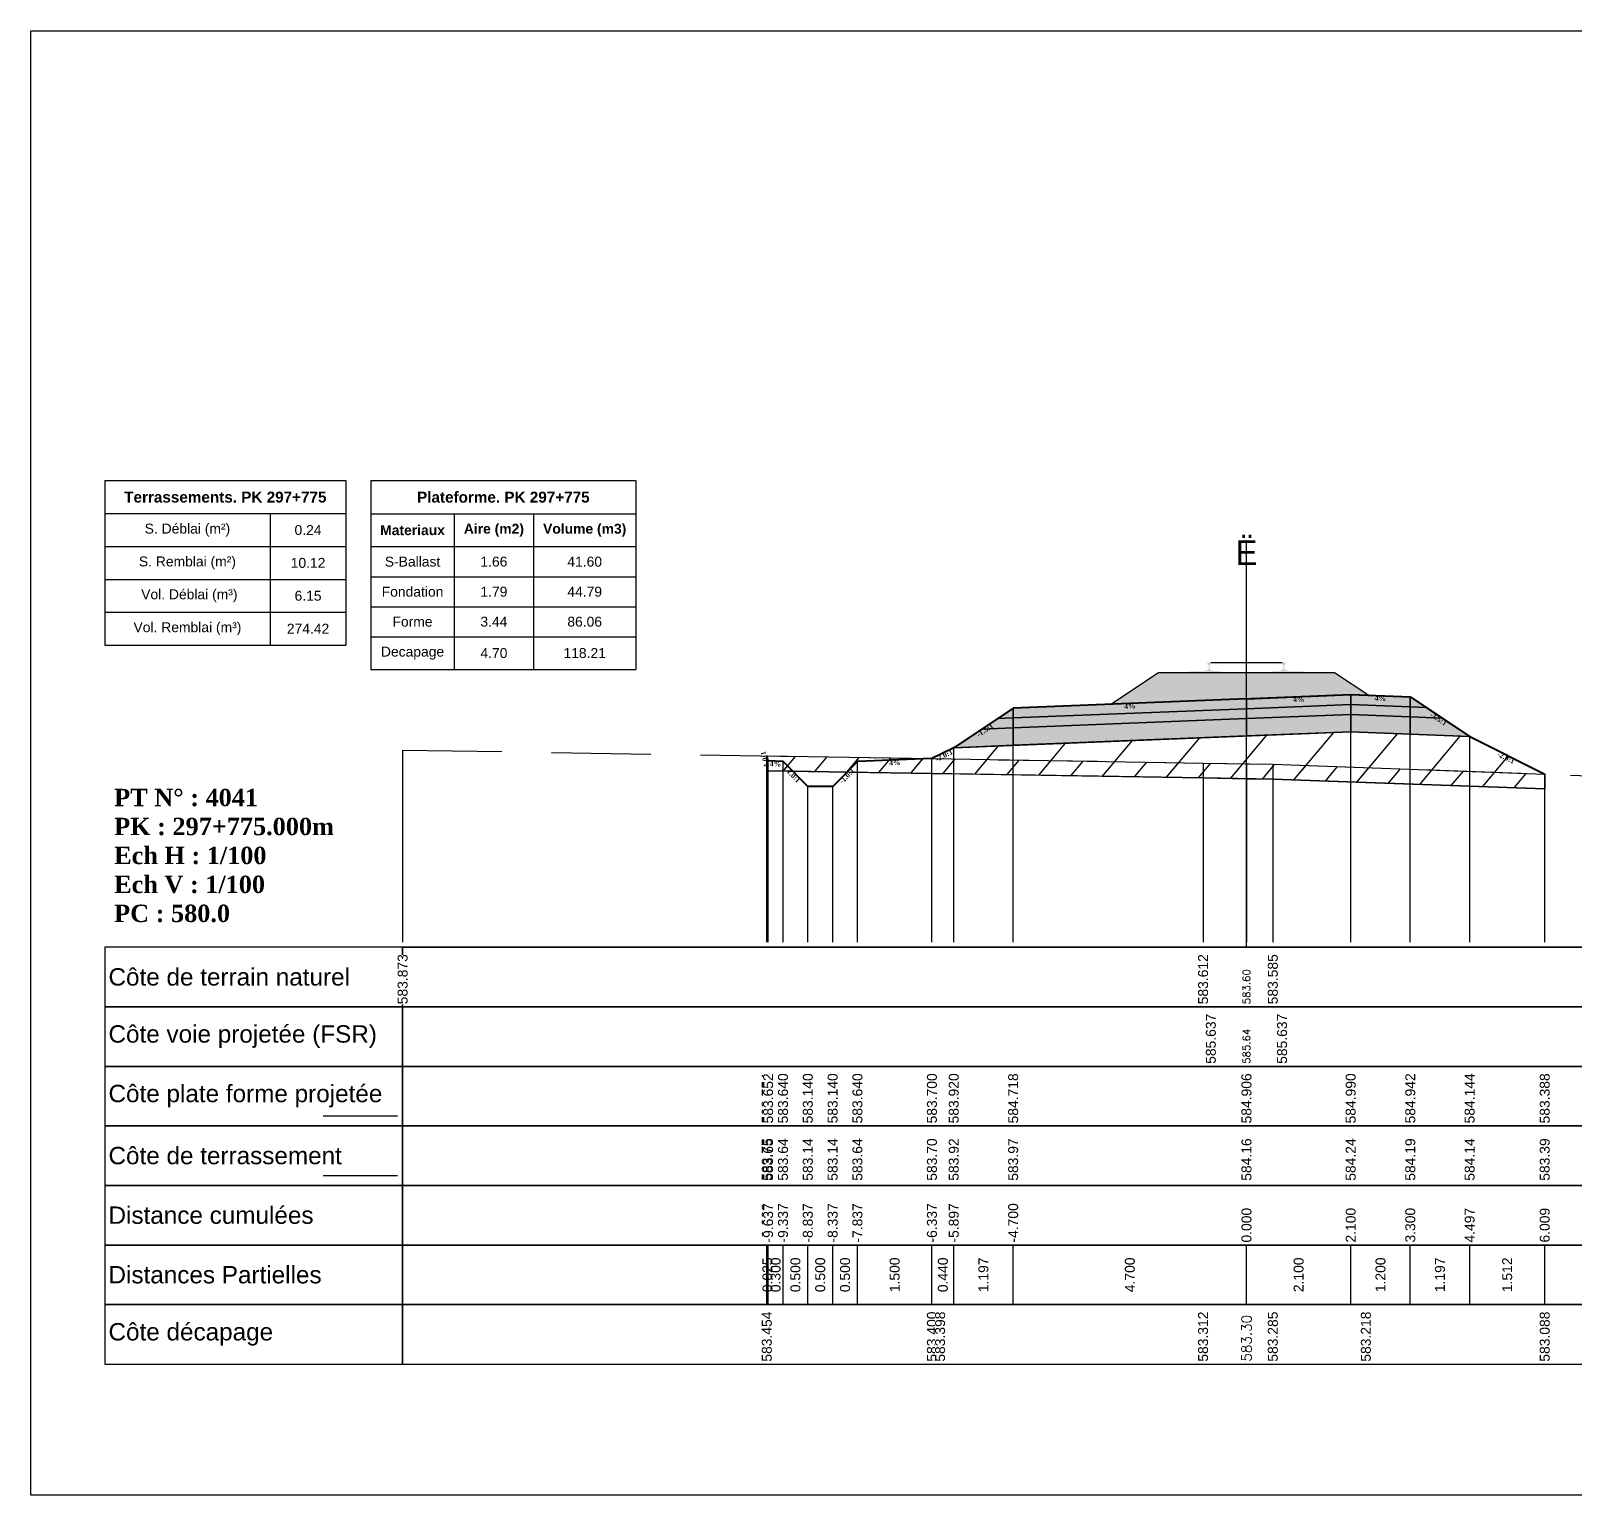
# Model space of a CAD drawing. Header units: millimetres. Extents: x 2762 to 3076, y 916 to 3305.
# Drawn here: x 3026.54 to 3057.63, y 3275.65 to 3305.15 of the extents above; entities that cross this region are included whole.
import ezdxf

# ---------------------------------------------------------------- set-up
doc = ezdxf.new("R2010")
doc.units = ezdxf.units.MM
doc.header["$LTSCALE"] = 2
doc.linetypes.add('CACHE', pattern=[9.525, 6.35, -3.175])
doc.linetypes.add('DASHED', pattern=[0.75, 0.5, -0.25])
for name, color, linetype in [('C-ANNO-TABL', 1, 'Continuous'), ('C-ANNO-TABL-TEXT', 150, 'Continuous'), ('C-ANNO-TABL-TITL', 150, 'Continuous'), ('C-ANNO-TABL-TTBL', 5, 'Continuous'), ('C-ROAD-CORR', 5, 'Continuous'), ('C-ROAD-SCTN', 7, 'Continuous')]:
    doc.layers.add(name, color=color, linetype=linetype)
doc.styles.add('ARIAL', font='arial.ttf')
doc.styles.add('C3D_Etiquette', font='romans.shx')
doc.styles.add('C3D_Profil_Travers', font='romans.shx')
doc.styles.get("Standard").update_dxf_attribs({"font": 'arial.ttf'})

msp = doc.modelspace()

# ---------------------------------------------------------------- hatches: boundary and pattern name
at = {"linetype": 'Continuous', "lineweight": -3}
h = msp.add_hatch(dxfattribs=at)
h.set_pattern_fill('GRAVEL', color=252, scale=0.009, style=0)
h.set_pattern_definition([(228.0128, (3048.461781, 3291.809336), (-1.8288, -2.0574), [0.030755, -3.0447435]), (184.96974, (3048.441207, 3291.786476), (2.743199999, 0.228600013), [0.0527764, -5.2248644]), (132.51045, (3048.388629, 3291.781904), (2.286, -2.5146), [0.0372133, -3.684125]), (267.2737, (3048.299475, 3291.724754), (0.2286, 4.572), [0.0480604, -4.7579794]), (292.83365, (3048.297189, 3291.676748), (-1.143, 2.7432), [0.047127, -4.6655827]), (357.2737, (3048.315477, 3291.633314), (-4.572, 0.2286), [0.0480604, -4.7579794]), (37.69424, (3048.363483, 3291.631028), (-2.9718, -2.286), [0.0635574, -6.2921804]), (72.25533, (3048.413775, 3291.66989), (1.6002, 5.0292), [0.0600048, -5.940473]), (121.42957, (3048.432063, 3291.72704), (-1.8288, 2.9718), [0.048223, -4.774099]), (175.23636, (3048.406917, 3291.768188), (2.5146, -0.2286), [0.055054, -2.697654]), (222.39744, (3048.352053, 3291.77276), (-2.7432, -2.5146), [0.071197, -7.0485095]), (138.81407, (3048.52579, 3291.722468), (-1.6002, 1.3716), [0.0243004, -2.405751]), (171.46923, (3048.507501, 3291.73847), (2.9718, -0.4572), [0.0462314, -4.5769175]), (225, (3048.46178, 3291.74533), (-3e-17, -0.2286), [0.032329, -0.29096]), (203.1986, (3048.44578, 3291.77276), (1.143, 0.4572), [0.01741, -1.723556]), (291.8014, (3048.429777, 3291.765902), (-0.2286, 0.6858), [0.024621, -1.206428]), (30.9638, (3048.43892, 3291.743042), (0.6858, 0.4572), [0.039989, -1.292967]), (161.565, (3048.47321, 3291.763616), (0.4572, -0.2286), [0.028916, -0.693981]), (16.38954, (3048.297189, 3291.765902), (2.286, 0.6858), [0.040508, -4.0102944]), (70.34618, (3048.336051, 3291.777332), (-0.9144, -2.5146), [0.033984, -3.3643994]), (293.1986, (3048.47321, 3291.809336), (-0.4572, 1.143), [0.034819, -1.7061465]), (343.61046, (3048.486927, 3291.777332), (-2.286, 0.6858), [0.040508, -4.0102944]), (339.44395, (3048.29719, 3291.62417), (-1.143, 0.4572), [0.039063, -1.914096]), (294.77514, (3048.333765, 3291.610454), (-1.143, 2.5146), [0.0327305, -3.2403234]), (66.8014, (3048.475497, 3291.580736), (0.4572, 1.143), [0.034819, -1.7061465]), (17.35402, (3048.489213, 3291.61274), (-2.9718, -0.9144), [0.0383204, -3.793714]), (69.44395, (3048.363483, 3291.580736), (-0.4572, -1.143), [0.0195316, -1.933628]), (101.3099, (3048.46178, 3291.580736), (-0.2286, 0.9144), [0.011656, -1.1539795]), (165.9638, (3048.459495, 3291.592166), (0.6858, -0.2286), [0.047127, -0.895415]), (186.009, (3048.413775, 3291.603596), (2.286, 0.2286), [0.043674, -4.323723]), (303.69, (3048.43892, 3291.72247), (-0.2286, 0.4572), [0.032969, -0.79126]), (353.15723, (3048.457209, 3291.695036), (3.8862, -0.4572), [0.05756, -5.698441]), (60.9454, (3048.51436, 3291.688178), (-0.9144, -1.6002), [0.023536, -2.330045]), (90, (3048.5258, 3291.70875), (-0.2286, 0.2286), [0.013716, -0.214884]), (120.25644, (3048.409203, 3291.610454), (0.9144, -1.6002), [0.031758, -3.1440547]), (48.0128, (3048.393201, 3291.637886), (1.8288, 2.0574), [0.06151, -3.0139886]), (0, (3048.43435, 3291.6836), (0.2286, 0.2286), [0.059436, -0.169164]), (325.30485, (3048.493785, 3291.683606), (2.286, -1.6002), [0.036145, -3.5783385]), (254.0546, (3048.523503, 3291.663032), (-0.2286, -0.9144), [0.033285, -1.6309485]), (207.64598, (3048.514359, 3291.631028), (-4.3434, -2.286), [0.054193, -5.365122]), (175.42608, (3048.466353, 3291.605882), (-2.9718, 0.2286), [0.0573327, -5.675926])])
h.paths.add_polyline_path([(3048.297, 3291.581), (3049.255, 3292.219), (3052.805, 3292.219), (3053.494, 3291.759), (3053.13, 3291.774)])
msp.add_hatch(color=254, dxfattribs=at).paths.add_polyline_path([(3049.812, 3292.038), (3049.812, 3292.223), (3049.927, 3292.244), (3050.275, 3292.244), (3050.275, 3292.249), (3050.201, 3292.249), (3050.201, 3292.259), (3050.202, 3292.26), (3050.204, 3292.261), (3050.205, 3292.261), (3050.225, 3292.263), (3050.228, 3292.263), (3050.231, 3292.264), (3050.259, 3292.275), (3050.262, 3292.276), (3050.263, 3292.277), (3050.264, 3292.279), (3050.265, 3292.283), (3050.266, 3292.29), (3050.267, 3292.299), (3050.268, 3292.309), (3050.268, 3292.333), (3050.267, 3292.349), (3050.267, 3292.355), (3050.266, 3292.362), (3050.265, 3292.366), (3050.265, 3292.368), (3050.264, 3292.371), (3050.263, 3292.373), (3050.262, 3292.374), (3050.261, 3292.376), (3050.26, 3292.376), (3050.244, 3292.382), (3050.242, 3292.384), (3050.241, 3292.385), (3050.24, 3292.386), (3050.24, 3292.389), (3050.24, 3292.407), (3050.241, 3292.411), (3050.242, 3292.413), (3050.244, 3292.416), (3050.246, 3292.417), (3050.249, 3292.419), (3050.25, 3292.419), (3050.254, 3292.42), (3050.258, 3292.42), (3050.261, 3292.421), (3050.265, 3292.421), (3050.27, 3292.421), (3050.273, 3292.421), (3050.276, 3292.421), (3050.28, 3292.421), (3050.283, 3292.421), (3050.287, 3292.421), (3050.292, 3292.421), (3050.295, 3292.42), (3050.299, 3292.42), (3050.303, 3292.419), (3050.304, 3292.419), (3050.306, 3292.417), (3050.309, 3292.416), (3050.311, 3292.413), (3050.312, 3292.411), (3050.312, 3292.407), (3050.312, 3292.389), (3050.312, 3292.386), (3050.312, 3292.385), (3050.311, 3292.384), (3050.309, 3292.382), (3050.293, 3292.376), (3050.292, 3292.376), (3050.29, 3292.374), (3050.289, 3292.373), (3050.289, 3292.371), (3050.288, 3292.368), (3050.287, 3292.366), (3050.287, 3292.362), (3050.286, 3292.355), (3050.285, 3292.349), (3050.285, 3292.333), (3050.285, 3292.309), (3050.286, 3292.299), (3050.287, 3292.29), (3050.288, 3292.283), (3050.289, 3292.279), (3050.29, 3292.277), (3050.291, 3292.276), (3050.293, 3292.275), (3050.322, 3292.264), (3050.325, 3292.263), (3050.328, 3292.263), (3050.348, 3292.261), (3050.349, 3292.261), (3050.35, 3292.26), (3050.351, 3292.259), (3050.351, 3292.249), (3050.277, 3292.249), (3050.277, 3292.244), (3050.481, 3292.244), (3050.613, 3292.213), (3051.447, 3292.213), (3051.578, 3292.244), (3051.782, 3292.244), (3051.782, 3292.249), (3051.708, 3292.249), (3051.708, 3292.259), (3051.709, 3292.26), (3051.711, 3292.261), (3051.712, 3292.261), (3051.732, 3292.263), (3051.735, 3292.263), (3051.738, 3292.264), (3051.766, 3292.275), (3051.769, 3292.276), (3051.77, 3292.277), (3051.771, 3292.279), (3051.772, 3292.283), (3051.773, 3292.29), (3051.774, 3292.299), (3051.775, 3292.309), (3051.775, 3292.333), (3051.774, 3292.349), (3051.774, 3292.355), (3051.773, 3292.362), (3051.772, 3292.366), (3051.772, 3292.368), (3051.771, 3292.371), (3051.77, 3292.373), (3051.769, 3292.374), (3051.768, 3292.376), (3051.767, 3292.376), (3051.751, 3292.382), (3051.749, 3292.384), (3051.748, 3292.385), (3051.747, 3292.386), (3051.747, 3292.389), (3051.747, 3292.407), (3051.748, 3292.411), (3051.749, 3292.413), (3051.751, 3292.416), (3051.753, 3292.417), (3051.756, 3292.419), (3051.757, 3292.419), (3051.761, 3292.42), (3051.765, 3292.42), (3051.768, 3292.421), (3051.772, 3292.421), (3051.777, 3292.421), (3051.78, 3292.421), (3051.783, 3292.421), (3051.787, 3292.421), (3051.79, 3292.421), (3051.794, 3292.421), (3051.799, 3292.421), (3051.802, 3292.42), (3051.806, 3292.42), (3051.81, 3292.419), (3051.811, 3292.419), (3051.813, 3292.417), (3051.816, 3292.416), (3051.818, 3292.413), (3051.819, 3292.411), (3051.819, 3292.407), (3051.819, 3292.389), (3051.819, 3292.386), (3051.819, 3292.385), (3051.818, 3292.384), (3051.816, 3292.382), (3051.8, 3292.376), (3051.799, 3292.376), (3051.797, 3292.374), (3051.796, 3292.373), (3051.796, 3292.371), (3051.795, 3292.368), (3051.794, 3292.366), (3051.794, 3292.362), (3051.793, 3292.355), (3051.792, 3292.349), (3051.792, 3292.333), (3051.792, 3292.309), (3051.793, 3292.299), (3051.794, 3292.29), (3051.795, 3292.283), (3051.796, 3292.279), (3051.797, 3292.277), (3051.798, 3292.276), (3051.8, 3292.275), (3051.829, 3292.264), (3051.832, 3292.263), (3051.835, 3292.263), (3051.855, 3292.261), (3051.856, 3292.261), (3051.857, 3292.26), (3051.858, 3292.259), (3051.858, 3292.249), (3051.784, 3292.249), (3051.784, 3292.244), (3052.132, 3292.244), (3052.247, 3292.223), (3052.247, 3292.038)])
h = msp.add_hatch(color=30, dxfattribs=at)
h.paths.add_polyline_path([(3054.33, 3291.326), (3054.33, 3291.526), (3054.649, 3291.513), (3054.968, 3291.301)])
h.paths.add_polyline_path([(3053.13, 3291.374), (3053.13, 3291.574), (3054.33, 3291.526), (3054.33, 3291.326)])
h.paths.add_polyline_path([(3051.03, 3291.29), (3051.03, 3291.49), (3053.13, 3291.574), (3053.13, 3291.374)])
h.paths.add_polyline_path([(3046.33, 3291.102), (3046.33, 3291.302), (3051.03, 3291.49), (3051.03, 3291.29)])
h.paths.add_polyline_path([(3045.691, 3291.077), (3046.01, 3291.289), (3046.33, 3291.302), (3046.33, 3291.102)])
h = msp.add_hatch(color=11, dxfattribs=at)
h.paths.add_polyline_path([(3054.33, 3291.526), (3054.33, 3291.726), (3054.649, 3291.513)])
h.paths.add_polyline_path([(3053.13, 3291.574), (3053.13, 3291.774), (3054.33, 3291.726), (3054.33, 3291.526)])
h.paths.add_polyline_path([(3051.03, 3291.49), (3051.03, 3291.69), (3053.13, 3291.774), (3053.13, 3291.574)])
h.paths.add_polyline_path([(3046.33, 3291.302), (3046.33, 3291.502), (3051.03, 3291.69), (3051.03, 3291.49)])
h.paths.add_polyline_path([(3046.01, 3291.289), (3046.33, 3291.502), (3046.33, 3291.302)])
h = msp.add_hatch(color=83, dxfattribs=at)
h.paths.add_polyline_path([(3054.33, 3290.976), (3054.33, 3291.326), (3054.968, 3291.301), (3055.526, 3290.928)])
h.paths.add_polyline_path([(3053.13, 3291.024), (3053.13, 3291.374), (3054.33, 3291.326), (3054.33, 3290.976)])
h.paths.add_polyline_path([(3051.03, 3290.94), (3051.03, 3291.29), (3053.13, 3291.374), (3053.13, 3291.024)])
h.paths.add_polyline_path([(3046.33, 3290.752), (3046.33, 3291.102), (3051.03, 3291.29), (3051.03, 3290.94)])
h.paths.add_polyline_path([(3045.133, 3290.704), (3045.691, 3291.077), (3046.33, 3291.102), (3046.33, 3290.752)])
h = msp.add_hatch(dxfattribs=at)
h.set_pattern_fill('_U', color=3, angle=50, style=0, pattern_type=0)
h.set_pattern_definition([(50, (3042.9803, 3290.2118), (-0.766044, 0.64279), [])])
h.paths.add_polyline_path([(3042.98, 3290.212), (3043.193, 3290.424), (3044.693, 3290.484), (3045.133, 3290.704), (3053.13, 3291.024), (3055.526, 3290.928), (3057.039, 3290.172), (3057.039, 3289.872), (3051.561, 3290.069), (3050.156, 3290.095)])
h.paths.add_polyline_path([(3041.367, 3290.238), (3041.367, 3290.538), (3041.393, 3290.436), (3041.693, 3290.424), (3041.887, 3290.23)])
h = msp.add_hatch(dxfattribs=at)
h.set_pattern_fill('_U', color=150, scale=0.5, angle=50, style=0, pattern_type=0)
h.set_pattern_definition([(50, (3042.98035, 3290.2118), (-0.383022, 0.321394), [])])
h.paths.add_polyline_path([(3042.98, 3290.212), (3043.193, 3290.424), (3044.693, 3290.484), (3050.156, 3290.395), (3051.561, 3290.369), (3057.039, 3290.172), (3057.039, 3289.872), (3051.561, 3290.069), (3050.156, 3290.095)])
h.paths.add_polyline_path([(3041.367, 3290.538), (3044.693, 3290.484), (3043.193, 3290.424), (3042.98, 3290.212), (3041.887, 3290.23), (3041.693, 3290.424), (3041.393, 3290.436)])
h.paths.add_polyline_path([(3041.367, 3290.238), (3041.367, 3290.538), (3041.393, 3290.436), (3041.693, 3290.424), (3041.887, 3290.23)])

# ---------------------------------------------------------------- linework, layer by layer
at = {"color": 7, "linetype": 'Continuous', "lineweight": -3}
for p, q in [((3051.03, 3286.684), (3051.03, 3294.884)), ((3034.029, 3286.684), (3068.031, 3286.684)), ((3041.367, 3279.484), (3041.367, 3280.684)), ((3041.393, 3279.484), (3041.393, 3280.684)), ((3041.393, 3279.484), (3041.393, 3280.684)), ((3041.693, 3279.484), (3041.693, 3280.684)), ((3041.693, 3279.484), (3041.693, 3280.684)), ((3042.193, 3279.484), (3042.193, 3280.684)), ((3042.193, 3279.484), (3042.193, 3280.684)), ((3042.693, 3279.484), (3042.693, 3280.684)), ((3042.693, 3279.484), (3042.693, 3280.684)), ((3043.193, 3279.484), (3043.193, 3280.684)), ((3043.193, 3279.484), (3043.193, 3280.684)), ((3044.693, 3279.484), (3044.693, 3280.684)), ((3044.693, 3279.484), (3044.693, 3280.684)), ((3045.133, 3279.484), (3045.133, 3280.684)), ((3045.133, 3279.484), (3045.133, 3280.684)), ((3046.33, 3279.484), (3046.33, 3280.684)), ((3046.33, 3279.484), (3046.33, 3280.684)), ((3051.03, 3279.484), (3051.03, 3280.684)), ((3051.03, 3279.484), (3051.03, 3280.684)), ((3053.13, 3279.484), (3053.13, 3280.684)), ((3053.13, 3279.484), (3053.13, 3280.684)), ((3054.33, 3279.484), (3054.33, 3280.684)), ((3054.33, 3279.484), (3054.33, 3280.684)), ((3055.526, 3279.484), (3055.526, 3280.684)), ((3055.526, 3279.484), (3055.526, 3280.684)), ((3057.039, 3279.484), (3057.039, 3280.684))]:
    msp.add_line(p, q, dxfattribs=at)
at = {"color": 251, "linetype": 'Continuous', "lineweight": -3}
for p, q in [((3048.297, 3291.581), (3049.255, 3292.219)), ((3049.255, 3292.219), (3052.805, 3292.219)), ((3052.805, 3292.219), (3053.494, 3291.759)), ((3046.33, 3291.502), (3051.03, 3291.69)), ((3053.13, 3291.774), (3048.297, 3291.581)), ((3051.03, 3291.69), (3053.13, 3291.774)), ((3051.03, 3291.49), (3051.03, 3291.69)), ((3051.03, 3291.69), (3051.03, 3291.49)), ((3053.13, 3291.574), (3051.03, 3291.49)), ((3053.494, 3291.759), (3053.13, 3291.774)), ((3053.13, 3291.574), (3053.13, 3291.774)), ((3053.13, 3291.774), (3054.33, 3291.726)), ((3053.13, 3291.774), (3053.13, 3291.574)), ((3054.33, 3291.526), (3053.13, 3291.574)), ((3054.33, 3291.526), (3054.33, 3291.726)), ((3054.33, 3291.726), (3054.649, 3291.513)), ((3054.33, 3291.726), (3054.33, 3291.526)), ((3054.649, 3291.513), (3054.33, 3291.526)), ((3046.01, 3291.289), (3046.33, 3291.502)), ((3046.33, 3291.302), (3046.01, 3291.289)), ((3046.33, 3291.302), (3046.33, 3291.502)), ((3046.33, 3291.502), (3046.33, 3291.302)), ((3051.03, 3291.49), (3046.33, 3291.302))]:
    msp.add_line(p, q, dxfattribs=at)
at = {"color": 53, "linetype": 'Continuous', "lineweight": -3}
for p, q in [((3051.03, 3291.49), (3053.13, 3291.574)), ((3053.13, 3291.374), (3053.13, 3291.574)), ((3053.13, 3291.574), (3054.33, 3291.526)), ((3053.13, 3291.574), (3053.13, 3291.374)), ((3054.33, 3291.326), (3054.33, 3291.526)), ((3054.33, 3291.526), (3054.649, 3291.513)), ((3054.33, 3291.526), (3054.33, 3291.326)), ((3054.649, 3291.513), (3054.968, 3291.301)), ((3045.691, 3291.077), (3046.01, 3291.289)), ((3046.01, 3291.289), (3046.33, 3291.302)), ((3046.33, 3291.302), (3051.03, 3291.49)), ((3046.33, 3291.102), (3046.33, 3291.302)), ((3046.33, 3291.302), (3046.33, 3291.102)), ((3051.03, 3291.29), (3046.33, 3291.102)), ((3046.33, 3291.102), (3051.03, 3291.29)), ((3051.03, 3291.29), (3051.03, 3291.49)), ((3051.03, 3291.49), (3051.03, 3291.29)), ((3053.13, 3291.374), (3051.03, 3291.29)), ((3051.03, 3291.29), (3053.13, 3291.374)), ((3051.03, 3290.94), (3051.03, 3291.29)), ((3051.03, 3291.29), (3051.03, 3290.94)), ((3054.33, 3291.326), (3053.13, 3291.374)), ((3053.13, 3291.024), (3053.13, 3291.374)), ((3053.13, 3291.374), (3054.33, 3291.326)), ((3053.13, 3291.374), (3053.13, 3291.024)), ((3054.968, 3291.301), (3054.33, 3291.326)), ((3054.33, 3290.976), (3054.33, 3291.326)), ((3054.33, 3291.326), (3054.968, 3291.301)), ((3054.33, 3291.326), (3054.33, 3290.976)), ((3054.968, 3291.301), (3055.526, 3290.928)), ((3045.133, 3290.704), (3045.691, 3291.077)), ((3046.33, 3291.102), (3045.691, 3291.077)), ((3045.691, 3291.077), (3046.33, 3291.102)), ((3046.33, 3290.752), (3046.33, 3291.102)), ((3046.33, 3291.102), (3046.33, 3290.752)), ((3051.03, 3290.94), (3046.33, 3290.752)), ((3053.13, 3291.024), (3051.03, 3290.94)), ((3054.33, 3290.976), (3053.13, 3291.024)), ((3055.526, 3290.928), (3054.33, 3290.976)), ((3046.33, 3290.752), (3045.133, 3290.704))]:
    msp.add_line(p, q, dxfattribs=at)
at = {"color": 253, "linetype": 'Continuous', "lineweight": -3}
for p, q in [((3045.133, 3290.704), (3053.13, 3291.024)), ((3053.13, 3291.024), (3055.526, 3290.928)), ((3055.526, 3290.928), (3057.039, 3290.172)), ((3044.693, 3290.484), (3045.133, 3290.704)), ((3041.367, 3290.538), (3044.693, 3290.484)), ((3041.393, 3290.436), (3041.367, 3290.538)), ((3041.367, 3290.238), (3041.367, 3290.538)), ((3041.367, 3290.538), (3041.393, 3290.436)), ((3041.367, 3290.238), (3041.367, 3290.538)), ((3041.367, 3290.538), (3041.393, 3290.436)), ((3041.693, 3290.424), (3041.393, 3290.436)), ((3041.393, 3290.436), (3041.693, 3290.424)), ((3041.393, 3290.436), (3041.693, 3290.424)), ((3041.887, 3290.23), (3041.693, 3290.424)), ((3041.693, 3290.424), (3041.887, 3290.23)), ((3041.693, 3290.424), (3041.887, 3290.23)), ((3042.98, 3290.212), (3043.193, 3290.424)), ((3043.193, 3290.424), (3042.98, 3290.212)), ((3042.98, 3290.212), (3043.193, 3290.424)), ((3043.193, 3290.424), (3044.693, 3290.484)), ((3044.693, 3290.484), (3043.193, 3290.424)), ((3043.193, 3290.424), (3044.693, 3290.484)), ((3044.693, 3290.484), (3050.156, 3290.395)), ((3050.156, 3290.395), (3051.561, 3290.369)), ((3051.561, 3290.369), (3057.039, 3290.172)), ((3041.887, 3290.23), (3041.367, 3290.238)), ((3041.887, 3290.23), (3041.367, 3290.238)), ((3042.98, 3290.212), (3041.887, 3290.23)), ((3041.887, 3290.23), (3042.98, 3290.212)), ((3042.193, 3289.924), (3041.887, 3290.23)), ((3042.98, 3290.212), (3042.693, 3289.924)), ((3050.156, 3290.095), (3042.98, 3290.212)), ((3050.156, 3290.095), (3042.98, 3290.212)), ((3051.561, 3290.069), (3050.156, 3290.095)), ((3051.561, 3290.069), (3050.156, 3290.095)), ((3057.039, 3289.872), (3051.561, 3290.069)), ((3057.039, 3289.872), (3051.561, 3290.069)), ((3057.039, 3290.172), (3057.039, 3289.872)), ((3057.039, 3290.172), (3057.039, 3289.872)), ((3042.693, 3289.924), (3042.193, 3289.924))]:
    msp.add_line(p, q, dxfattribs=at)
at = {"color": 8, "linetype": 'CACHE', "lineweight": -3}
for p, q in [((3051.03, 3286.784), (3051.03, 3290.94)), ((3051.03, 3286.784), (3051.03, 3290.94)), ((3053.13, 3286.784), (3053.13, 3291.024)), ((3054.33, 3286.784), (3054.33, 3290.976)), ((3055.526, 3286.784), (3055.526, 3290.928)), ((3045.133, 3286.784), (3045.133, 3290.704)), ((3046.33, 3286.784), (3046.33, 3290.752)), ((3041.367, 3286.784), (3041.367, 3290.538)), ((3041.393, 3286.784), (3041.393, 3290.436)), ((3041.693, 3286.784), (3041.693, 3290.424)), ((3043.193, 3286.784), (3043.193, 3290.424)), ((3044.693, 3286.784), (3044.693, 3290.484)), ((3057.039, 3286.784), (3057.039, 3290.172)), ((3042.193, 3286.784), (3042.193, 3289.924)), ((3042.693, 3286.784), (3042.693, 3289.924))]:
    msp.add_line(p, q, dxfattribs=at)
at = {"color": 105, "linetype": 'DASHED', "lineweight": -3, "ltscale": 2}
for p, q in [((3034.03, 3290.657), (3050.156, 3290.395)), ((3050.156, 3290.395), (3051.03, 3290.379)), ((3051.03, 3290.379), (3051.561, 3290.369)), ((3051.561, 3290.369), (3068.03, 3289.777))]:
    msp.add_line(p, q, dxfattribs=at)
at = {"color": 98, "linetype": 'CACHE', "lineweight": -3}
for p, q in [((3034.03, 3290.657), (3034.03, 3286.784)), ((3050.156, 3290.395), (3050.156, 3286.784)), ((3051.03, 3290.379), (3051.03, 3286.784)), ((3051.561, 3290.369), (3051.561, 3286.784))]:
    msp.add_line(p, q, dxfattribs=at)
at = {"color": 6, "linetype": 'Continuous', "lineweight": -3}
for p, q in [((3041.367, 3290.238), (3044.693, 3290.184)), ((3044.693, 3290.184), (3044.858, 3290.181)), ((3044.858, 3290.181), (3050.156, 3290.095)), ((3050.156, 3290.095), (3051.03, 3290.079)), ((3051.03, 3290.079), (3051.561, 3290.069)), ((3051.561, 3290.069), (3053.435, 3290.001)), ((3053.435, 3290.001), (3057.039, 3289.872))]:
    msp.add_line(p, q, dxfattribs=at)
at = {"color": 154, "linetype": 'Continuous', "lineweight": -3}
msp.add_line((3032.429, 3283.284), (3033.929, 3283.284), dxfattribs=at)
at = {"color": 1, "linetype": 'Continuous', "lineweight": -3}
msp.add_line((3032.429, 3282.084), (3033.929, 3282.084), dxfattribs=at)
at = {"color": 7, "linetype": 'Continuous', "lineweight": -3}
for points in [[(3034.029, 3285.484), (3034.029, 3286.684), (3028.029, 3286.684), (3028.029, 3285.484)], [(3034.029, 3285.484), (3068.031, 3285.484), (3068.031, 3286.684), (3034.029, 3286.684)], [(3034.029, 3284.284), (3034.029, 3285.484), (3028.029, 3285.484), (3028.029, 3284.284)], [(3034.029, 3284.284), (3068.031, 3284.284), (3068.031, 3285.484), (3034.029, 3285.484)], [(3034.029, 3283.084), (3034.029, 3284.284), (3028.029, 3284.284), (3028.029, 3283.084)], [(3034.029, 3283.084), (3068.031, 3283.084), (3068.031, 3284.284), (3034.029, 3284.284)], [(3034.029, 3281.884), (3034.029, 3283.084), (3028.029, 3283.084), (3028.029, 3281.884)], [(3034.029, 3281.884), (3068.031, 3281.884), (3068.031, 3283.084), (3034.029, 3283.084)], [(3034.029, 3280.684), (3034.029, 3281.884), (3028.029, 3281.884), (3028.029, 3280.684)], [(3034.029, 3280.684), (3068.031, 3280.684), (3068.031, 3281.884), (3034.029, 3281.884)], [(3034.029, 3279.484), (3034.029, 3280.684), (3028.029, 3280.684), (3028.029, 3279.484)], [(3034.029, 3279.484), (3068.031, 3279.484), (3068.031, 3280.684), (3034.029, 3280.684)], [(3034.029, 3278.284), (3034.029, 3279.484), (3028.029, 3279.484), (3028.029, 3278.284)], [(3034.029, 3278.284), (3068.031, 3278.284), (3068.031, 3279.484), (3034.029, 3279.484)]]:
    msp.add_3dface(points, dxfattribs=at)
at = {"layer": 'C-ANNO-TABL', "color": 7, "linetype": 'Continuous', "lineweight": -3}
for p, q in [((3028.029, 3295.419), (3031.36, 3295.419)), ((3031.36, 3295.419), (3032.888, 3295.419)), ((3031.36, 3295.419), (3031.36, 3294.757)), ((3033.388, 3295.416), (3035.07, 3295.416)), ((3035.07, 3295.416), (3036.666, 3295.416)), ((3035.07, 3295.416), (3035.07, 3294.754)), ((3036.666, 3295.416), (3038.728, 3295.416)), ((3036.666, 3295.416), (3036.666, 3294.754)), ((3028.029, 3294.757), (3031.36, 3294.757)), ((3031.36, 3294.757), (3032.888, 3294.757)), ((3031.36, 3294.757), (3031.36, 3294.095)), ((3033.388, 3294.754), (3035.07, 3294.754)), ((3035.07, 3294.754), (3036.666, 3294.754)), ((3035.07, 3294.754), (3035.07, 3294.147)), ((3036.666, 3294.754), (3038.728, 3294.754)), ((3036.666, 3294.754), (3036.666, 3294.147)), ((3028.029, 3294.095), (3031.36, 3294.095)), ((3031.36, 3294.095), (3032.888, 3294.095)), ((3031.36, 3294.095), (3031.36, 3293.432)), ((3033.388, 3294.147), (3035.07, 3294.147)), ((3035.07, 3294.147), (3036.666, 3294.147)), ((3035.07, 3294.147), (3035.07, 3293.543)), ((3036.666, 3294.147), (3038.728, 3294.147)), ((3036.666, 3294.147), (3036.666, 3293.543)), ((3028.029, 3293.432), (3031.36, 3293.432)), ((3031.36, 3293.432), (3032.888, 3293.432)), ((3031.36, 3293.432), (3031.36, 3292.77)), ((3033.388, 3293.543), (3035.07, 3293.543)), ((3035.07, 3293.543), (3036.666, 3293.543)), ((3035.07, 3293.543), (3035.07, 3292.939)), ((3036.666, 3293.543), (3038.728, 3293.543)), ((3036.666, 3293.543), (3036.666, 3292.939)), ((3033.388, 3292.939), (3035.07, 3292.939)), ((3035.07, 3292.939), (3036.666, 3292.939)), ((3035.07, 3292.939), (3035.07, 3292.28)), ((3036.666, 3292.939), (3038.728, 3292.939)), ((3036.666, 3292.939), (3036.666, 3292.28))]:
    msp.add_line(p, q, dxfattribs=at)
at = {"layer": 'C-ANNO-TABL-TTBL', "color": 7, "linetype": 'Continuous', "lineweight": -3}
for p, q in [((3028.029, 3296.084), (3032.888, 3296.084)), ((3028.029, 3296.084), (3028.029, 3295.419)), ((3032.888, 3296.084), (3032.888, 3295.419)), ((3033.388, 3296.084), (3038.728, 3296.084)), ((3033.388, 3296.084), (3033.388, 3295.416)), ((3038.728, 3296.084), (3038.728, 3295.416)), ((3028.029, 3295.419), (3028.029, 3294.757)), ((3032.888, 3295.419), (3032.888, 3294.757)), ((3033.388, 3295.416), (3033.388, 3294.754)), ((3038.728, 3295.416), (3038.728, 3294.754)), ((3028.029, 3294.757), (3028.029, 3294.095)), ((3032.888, 3294.757), (3032.888, 3294.095)), ((3033.388, 3294.754), (3033.388, 3294.147)), ((3038.728, 3294.754), (3038.728, 3294.147)), ((3028.029, 3294.095), (3028.029, 3293.432)), ((3032.888, 3294.095), (3032.888, 3293.432)), ((3033.388, 3294.147), (3033.388, 3293.543)), ((3038.728, 3294.147), (3038.728, 3293.543)), ((3028.029, 3293.432), (3028.029, 3292.77)), ((3032.888, 3293.432), (3032.888, 3292.77)), ((3033.388, 3293.543), (3033.388, 3292.939)), ((3038.728, 3293.543), (3038.728, 3292.939)), ((3028.029, 3292.77), (3031.36, 3292.77)), ((3031.36, 3292.77), (3032.888, 3292.77)), ((3033.388, 3292.939), (3033.388, 3292.28)), ((3038.728, 3292.939), (3038.728, 3292.28)), ((3033.388, 3292.28), (3035.07, 3292.28)), ((3035.07, 3292.28), (3036.666, 3292.28)), ((3036.666, 3292.28), (3038.728, 3292.28))]:
    msp.add_line(p, q, dxfattribs=at)
at = {"layer": 'C-ROAD-CORR', "color": 1, "linetype": 'Continuous', "lineweight": 40}
for p, q in [((3051.03, 3291.69), (3046.33, 3291.502)), ((3051.03, 3291.69), (3053.13, 3291.774)), ((3053.13, 3291.774), (3054.33, 3291.726)), ((3054.33, 3291.726), (3055.526, 3290.928)), ((3046.33, 3291.502), (3045.133, 3290.704)), ((3055.526, 3290.928), (3057.039, 3290.172)), ((3045.133, 3290.704), (3044.693, 3290.484)), ((3041.393, 3290.436), (3041.367, 3290.538)), ((3041.693, 3290.424), (3041.393, 3290.436)), ((3042.193, 3289.924), (3041.693, 3290.424)), ((3043.193, 3290.424), (3042.693, 3289.924)), ((3044.693, 3290.484), (3043.193, 3290.424)), ((3042.693, 3289.924), (3042.193, 3289.924))]:
    msp.add_line(p, q, dxfattribs=at)
at = {"layer": 'C-ROAD-CORR', "color": 102, "linetype": 'Continuous', "lineweight": -3, "ltscale": 0.5}
for p, q in [((3051.03, 3290.94), (3046.33, 3290.752)), ((3051.03, 3290.94), (3053.13, 3291.024)), ((3053.13, 3291.024), (3054.33, 3290.976)), ((3054.33, 3290.976), (3055.526, 3290.928)), ((3046.33, 3290.752), (3045.133, 3290.704))]:
    msp.add_line(p, q, dxfattribs=at)
at = {"layer": 'C-ROAD-CORR', "color": 1, "linetype": 'Continuous', "lineweight": -3}
for p, q in [((3042.193, 3289.924), (3041.693, 3290.424)), ((3043.193, 3290.424), (3042.693, 3289.924))]:
    msp.add_line(p, q, dxfattribs=at)
at = {"layer": 'C-ROAD-SCTN', "color": 140, "linetype": 'Continuous', "lineweight": -3}
for p, q in [((3048.297, 3291.581), (3049.255, 3292.219)), ((3049.255, 3292.219), (3049.298, 3292.219)), ((3049.298, 3292.219), (3051.03, 3292.219)), ((3051.03, 3292.219), (3052.761, 3292.219)), ((3052.761, 3292.219), (3052.805, 3292.219)), ((3052.805, 3292.219), (3053.494, 3291.759))]:
    msp.add_line(p, q, dxfattribs=at)
at = {"layer": 'C-ROAD-SCTN', "color": 154, "linetype": 'Continuous', "lineweight": -3}
for p, q in [((3050.312, 3292.421), (3051.03, 3292.421)), ((3051.03, 3292.421), (3051.747, 3292.421)), ((3046.33, 3291.502), (3051.03, 3291.69)), ((3051.03, 3291.69), (3053.13, 3291.774)), ((3053.13, 3291.774), (3054.33, 3291.726)), ((3054.33, 3291.726), (3055.526, 3290.928)), ((3045.133, 3290.704), (3046.33, 3291.502)), ((3055.526, 3290.928), (3057.039, 3290.172)), ((3044.693, 3290.484), (3045.133, 3290.704)), ((3041.367, 3290.538), (3041.393, 3290.436)), ((3041.393, 3290.436), (3041.693, 3290.424)), ((3041.693, 3290.424), (3042.193, 3289.924)), ((3042.693, 3289.924), (3043.193, 3290.424)), ((3043.193, 3290.424), (3044.693, 3290.484)), ((3042.193, 3289.924), (3042.693, 3289.924))]:
    msp.add_line(p, q, dxfattribs=at)
at = {"layer": 'C-ROAD-SCTN', "color": 1, "linetype": 'Continuous', "lineweight": -3}
for p, q in [((3046.33, 3290.752), (3051.03, 3290.94)), ((3051.03, 3290.94), (3053.13, 3291.024)), ((3053.13, 3291.024), (3054.33, 3290.976)), ((3054.33, 3290.976), (3055.526, 3290.928)), ((3055.526, 3290.928), (3057.039, 3290.172)), ((3044.693, 3290.484), (3045.133, 3290.704)), ((3045.133, 3290.704), (3046.33, 3290.752)), ((3041.367, 3290.538), (3041.393, 3290.436)), ((3041.393, 3290.436), (3041.693, 3290.424)), ((3041.693, 3290.424), (3042.193, 3289.924)), ((3042.693, 3289.924), (3043.193, 3290.424)), ((3043.193, 3290.424), (3044.693, 3290.484)), ((3042.193, 3289.924), (3042.693, 3289.924))]:
    msp.add_line(p, q, dxfattribs=at)

# ---------------------------------------------------------------- texts
at = {"color": 7, "linetype": 'Continuous', "lineweight": -3}
for s, insert, char_height, attachment_point, style in [('{\\fWingdings|b0|i0|c2|p0;Ë}', (3051.03, 3294.384), 0.5, 8, 'C3D_Profil_Travers'), ('{\\fTimes New Roman|b1|i0|c0|p18;PT N° : 4041\\PPK : 297+775.000m\\PEch H : 1/100\\PEch V : 1/100\\PPC : 580.0}', (3028.218, 3287.184), 0.35, 7, 'C3D_Profil_Travers'), ('{\\fArial|b0|i0|c0|p34;Côte de terrain naturel}', (3028.104, 3286.084), 0.35, 4, 'C3D_Etiquette'), ('{\\fArial|b0|i0|c0|p34;Côte plate forme projetée}', (3028.104, 3283.684), 0.35, 4, 'C3D_Etiquette'), ('{\\fArial|b0|i0|c0|p34;Côte de terrassement}', (3028.104, 3282.484), 0.35, 4, 'C3D_Etiquette'), ('{\\fArial|b0|i0|c0|p34;Distance cumulées}', (3028.104, 3281.284), 0.35, 4, 'C3D_Etiquette'), ('{\\fArial|b0|i0|c0|p34;Distances Partielles}', (3028.104, 3280.084), 0.35, 4, 'C3D_Etiquette'), ('{\\fArial|b0|i0|c0|p34;Côte décapage}', (3028.104, 3278.884), 0.35, 4, 'C3D_Etiquette')]:
    msp.add_mtext(s, dxfattribs=dict(at, insert=insert, char_height=char_height, attachment_point=attachment_point, style=style))
at = {"color": 7, "linetype": 'Continuous', "lineweight": -3, "char_height": 0.1, "style": 'C3D_Etiquette'}
for s, insert, width, attachment_point, rotation in [('{\\fTimes New Roman|b1|i0|c0|p18;4%}', (3048.68, 3291.592), 0.42071, 2, 2.2906), ('{\\fTimes New Roman|b1|i0|c0|p18;4%}', (3052.08, 3291.728), 0.37094, 2, 2.2906), ('{\\fTimes New Roman|b1|i0|c0|p18;4%}', (3053.729, 3291.746), 0.42071, 2, 357.7094), ('{\\fTimes New Roman|b1|i0|c0|p18;-1.5:1}', (3054.926, 3291.324), 0.34598, 2, 326.3099), ('{\\fTimes New Roman|b1|i0|c0|p18;-1.5:1}', (3045.733, 3291.1), 0.34598, 2, 33.6901), ('{\\fTimes New Roman|b1|i0|c0|p18;1.0:1}', (3041.376, 3290.486), 0.29446, 8, 104.0362), ('{\\fTimes New Roman|b1|i0|c0|p18;-2.0:1}', (3044.914, 3290.591), 0.34598, 2, 26.5651), ('{\\fTimes New Roman|b1|i0|c0|p18;-2.0:1}', (3056.281, 3290.547), 0.34598, 2, 333.4349), ('{\\fTimes New Roman|b1|i0|c0|p18;4%}', (3041.542, 3290.426), 0.37094, 2, 357.7094), ('{\\fTimes New Roman|b1|i0|c0|p18;-1.0:1}', (3042.945, 3290.171), 0.34598, 2, 45), ('{\\fTimes New Roman|b1|i0|c0|p18;4%}', (3043.943, 3290.45), 0.42071, 2, 2.2906), ('{\\fTimes New Roman|b1|i0|c0|p18;1.0:1}', (3041.94, 3290.171), 0.29001, 2, 315)]:
    msp.add_mtext(s, dxfattribs=dict(at, insert=insert, width=width, attachment_point=attachment_point, rotation=rotation))
at = {"color": 7, "linetype": 'Continuous', "lineweight": -3, "rotation": 90, "style": 'C3D_Profil_Travers'}
for s, insert, char_height, attachment_point in [('583.60', (3051.03, 3285.534), 0.15, 4), ('585.64', (3051.03, 3284.334), 0.15, 4), ('{\\fArial|b0|i0|c0|p34;583.75}', (3041.367, 3281.979), 0.2, 4), ('{\\fArial|b0|i0|c0|p34;583.65}', (3041.393, 3281.979), 0.2, 4), ('{\\fArial|b0|i0|c0|p34;583.64}', (3041.693, 3281.979), 0.2, 4), ('{\\fArial|b0|i0|c0|p34;583.14}', (3042.193, 3281.979), 0.2, 4), ('{\\fArial|b0|i0|c0|p34;583.14}', (3042.693, 3281.979), 0.2, 4), ('{\\fArial|b0|i0|c0|p34;583.64}', (3043.193, 3281.979), 0.2, 4), ('{\\fArial|b0|i0|c0|p34;583.70}', (3044.693, 3281.979), 0.2, 4), ('{\\fArial|b0|i0|c0|p34;583.92}', (3045.133, 3281.979), 0.2, 4), ('{\\fArial|b0|i0|c0|p34;583.97}', (3046.33, 3281.979), 0.2, 4), ('{\\fArial|b0|i0|c0|p34;584.16}', (3051.03, 3281.979), 0.2, 4), ('{\\fArial|b0|i0|c0|p34;584.24}', (3053.13, 3281.979), 0.2, 4), ('{\\fArial|b0|i0|c0|p34;584.19}', (3054.33, 3281.979), 0.2, 4), ('{\\fArial|b0|i0|c0|p34;584.14}', (3055.526, 3281.979), 0.2, 4), ('{\\fArial|b0|i0|c0|p34;583.39}', (3057.039, 3281.979), 0.2, 4), ('{\\fArial|b0|i0|c0|p34;0.025}', (3041.38, 3280.084), 0.2, 5), ('{\\fArial|b0|i0|c0|p34;0.300}', (3041.543, 3280.084), 0.2, 5), ('{\\fArial|b0|i0|c0|p34;0.500}', (3041.943, 3280.084), 0.2, 5), ('{\\fArial|b0|i0|c0|p34;0.500}', (3042.443, 3280.084), 0.2, 5), ('{\\fArial|b0|i0|c0|p34;0.500}', (3042.943, 3280.084), 0.2, 5), ('{\\fArial|b0|i0|c0|p34;1.500}', (3043.943, 3280.084), 0.2, 5), ('{\\fArial|b0|i0|c0|p34;0.440}', (3044.913, 3280.084), 0.2, 5), ('{\\fArial|b0|i0|c0|p34;1.197}', (3045.731, 3280.084), 0.2, 5), ('{\\fArial|b0|i0|c0|p34;4.700}', (3048.68, 3280.084), 0.2, 5), ('{\\fArial|b0|i0|c0|p34;2.100}', (3052.08, 3280.084), 0.2, 5), ('{\\fArial|b0|i0|c0|p34;1.200}', (3053.73, 3280.084), 0.2, 5), ('{\\fArial|b0|i0|c0|p34;1.197}', (3054.928, 3280.084), 0.2, 5), ('{\\fArial|b0|i0|c0|p34;1.512}', (3056.283, 3280.084), 0.2, 5), ('583.30', (3051.03, 3278.334), 0.2, 4)]:
    msp.add_mtext(s, dxfattribs=dict(at, insert=insert, char_height=char_height, attachment_point=attachment_point))
at = {"color": 7, "linetype": 'Continuous', "lineweight": -3, "insert": (3028.104, 3284.884), "char_height": 0.35, "attachment_point": 4}
msp.add_mtext('{\\fArial|b0|i0|c0|p34;Côte voie projetée (FSR)}', dxfattribs=at)
at = {"layer": 'C-ANNO-TABL-TEXT', "color": 7, "linetype": 'Continuous', "lineweight": -3, "char_height": 0.2, "attachment_point": 5, "style": 'ARIAL'}
for s, insert in [('{\\fArial|b0|i0|c0|p34;\\C7;0.24}', (3032.124, 3295.088)), ('{\\fArial|b0|i0|c0|p34;\\C7;10.12}', (3032.124, 3294.426)), ('{\\fArial|b0|i0|c0|p34;\\C7;S-Ballast}', (3034.229, 3294.451)), ('{\\fArial|b0|i0|c0|p34;\\C7;1.66}', (3035.868, 3294.451)), ('{\\C18;\\c0;41.60}', (3037.697, 3294.451)), ('{\\fArial|b0|i0|c0|p34;\\C7;6.15}', (3032.124, 3293.764)), ('{\\fArial|b0|i0|c0|p34;\\C7;Fondation}', (3034.229, 3293.845)), ('{\\fArial|b0|i0|c0|p34;\\C7;1.79}', (3035.868, 3293.845)), ('{\\C18;\\c0;44.79}', (3037.697, 3293.845)), ('{\\fArial|b0|i0|c0|p34;\\C7;274.42}', (3032.124, 3293.101)), ('{\\fArial|b0|i0|c0|p34;\\C7;Forme}', (3034.229, 3293.241)), ('{\\fArial|b0|i0|c0|p34;\\C7;3.44}', (3035.868, 3293.241)), ('{\\C18;\\c0;86.06}', (3037.697, 3293.241)), ('{\\fArial|b0|i0|c0|p34;\\C7;Decapage}', (3034.229, 3292.609)), ('{\\fArial|b0|i0|c0|p34;\\C7;4.70}', (3035.868, 3292.609)), ('{\\C18;\\c0;118.21}', (3037.697, 3292.609))]:
    msp.add_mtext(s, dxfattribs=dict(at, insert=insert))
at = {"layer": 'C-ANNO-TABL-TITL', "color": 7, "linetype": 'Continuous', "lineweight": -3, "attachment_point": 5, "style": 'ARIAL'}
for s, insert, char_height in [('{\\fArial|b1|i0|c0|p34;\\C7;Terrassements. PK 297+775}', (3030.458, 3295.751), 0.22), ('{\\fArial|b1|i0|c0|p34;\\C18;\\c0;Plateforme. PK 297+775}', (3036.058, 3295.75), 0.22), ('{\\fArial|b0|i0|c0|p34;\\C7;S. Déblai (m²) }', (3029.694, 3295.088), 0.2), ('{\\fArial|b1|i0|c0|p34;\\C7;Materiaux   }', (3034.229, 3295.085), 0.2), ('{\\fArial|b1|i0|c0|p34;\\C7;Aire (m2)}', (3035.868, 3295.085), 0.2), ('{\\fArial|b1|i0|c0|p34;\\C7;Volume (m3)}', (3037.697, 3295.085), 0.2), ('{\\fArial|b0|i0|c0|p34;\\C7;S. Remblai (m²) }', (3029.694, 3294.426), 0.2), ('{\\fArial|b0|i0|c0|p34;\\C7; Vol. Déblai (m³) }', (3029.694, 3293.764), 0.2), ('{\\fArial|b0|i0|c0|p34;\\C7;Vol. Remblai (m³)}', (3029.694, 3293.101), 0.2)]:
    msp.add_mtext(s, dxfattribs=dict(at, insert=insert, char_height=char_height))

# ---------------------------------------------------------------- next in the draw order: texts
at = {"color": 7, "linetype": 'Continuous', "lineweight": -3, "char_height": 0.2, "attachment_point": 4, "rotation": 90, "style": 'C3D_Profil_Travers', "bg_fill": 3, "box_fill_scale": 1.000375, "bg_fill_color": 256, "bg_fill_true_color": 13158600, "bg_fill_transparency": 0}
for s, insert, width in [('{\\fArial|b0|i0|c0|p34;583.873}', (3034.03, 3285.534), 0.99553), ('{\\fArial|b0|i0|c0|p34;583.612}', (3050.156, 3285.534), 0.99347), ('{\\fArial|b0|i0|c0|p34;583.585}', (3051.561, 3285.534), 0.99705), ('{\\fArial|b0|i0|c0|p34;585.637}', (3050.312, 3284.334), 0.99553), ('{\\fArial|b0|i0|c0|p34;585.637}', (3051.747, 3284.334), 0.99553), ('{\\fArial|b0|i0|c0|p34;583.754}', (3041.367, 3283.134), 0.99471), ('{\\fArial|b0|i0|c0|p34;583.140}', (3042.193, 3283.134), 0.99484), ('{\\fArial|b0|i0|c0|p34;583.140}', (3042.693, 3283.134), 0.99484), ('{\\fArial|b0|i0|c0|p34;583.640}', (3043.193, 3283.134), 0.99484), ('{\\fArial|b0|i0|c0|p34;583.700}', (3044.693, 3283.134), 0.99484), ('{\\fArial|b0|i0|c0|p34;583.920}', (3045.133, 3283.134), 0.99484), ('{\\fArial|b0|i0|c0|p34;584.718}', (3046.33, 3283.134), 0.99595), ('{\\fArial|b0|i0|c0|p34;584.906}', (3051.03, 3283.134), 0.99539), ('{\\fArial|b0|i0|c0|p34;584.990}', (3053.13, 3283.134), 0.99484), ('{\\fArial|b0|i0|c0|p34;584.942}', (3054.33, 3283.134), 0.99347), ('{\\fArial|b0|i0|c0|p34;584.144}', (3055.526, 3283.134), 0.99471), ('{\\fArial|b0|i0|c0|p34;583.388}', (3057.039, 3283.134), 0.99595), ('{\\fArial|b0|i0|c0|p34;\\C256;-9.663}', (3041.367, 3280.734), 0.77838), ('{\\fArial|b0|i0|c0|p34;\\C256;-8.837}', (3042.193, 3280.734), 0.77838), ('{\\fArial|b0|i0|c0|p34;\\C256;-8.337}', (3042.693, 3280.734), 0.77838), ('{\\fArial|b0|i0|c0|p34;\\C256;-7.837}', (3043.193, 3280.734), 0.77838), ('{\\fArial|b0|i0|c0|p34;\\C256;-6.337}', (3044.693, 3280.734), 0.77838), ('{\\fArial|b0|i0|c0|p34;\\C256;-5.897}', (3045.133, 3280.734), 0.77838), ('{\\fArial|b0|i0|c0|p34;\\C256;-4.700}', (3046.33, 3280.734), 0.77769), ('{\\fArial|b0|i0|c0|p34;\\C256;0.000}', (3051.03, 3280.734), 0.68096), ('{\\fArial|b0|i0|c0|p34;\\C256;2.100}', (3053.13, 3280.734), 0.6844), ('{\\fArial|b0|i0|c0|p34;\\C256;3.300}', (3054.33, 3280.734), 0.68082), ('{\\fArial|b0|i0|c0|p34;\\C256;4.497}', (3055.526, 3280.734), 0.68978), ('{\\fArial|b0|i0|c0|p34;\\C256;6.009}', (3057.039, 3280.734), 0.68316), ('{\\fArial|b0|i0|c0|p34;583.454}', (3041.367, 3278.334), 0.99471), ('{\\fArial|b0|i0|c0|p34;583.400}', (3044.693, 3278.334), 0.99484), ('{\\fArial|b0|i0|c0|p34;583.312}', (3050.156, 3278.334), 0.99347), ('{\\fArial|b0|i0|c0|p34;583.285}', (3051.561, 3278.334), 0.99705), ('{\\fArial|b0|i0|c0|p34;583.218}', (3053.435, 3278.334), 0.99595), ('{\\fArial|b0|i0|c0|p34;583.088}', (3057.039, 3278.334), 0.99595)]:
    msp.add_mtext(s, dxfattribs=dict(at, insert=insert, width=width))

# ---------------------------------------------------------------- next in the draw order: texts
for s, insert, width in [('{\\fArial|b0|i0|c0|p34;583.652}', (3041.393, 3283.134), 0.99347), ('{\\fArial|b0|i0|c0|p34;\\C256;-9.637}', (3041.393, 3280.734), 0.77838), ('{\\fArial|b0|i0|c0|p34;583.398}', (3044.858, 3278.334), 0.99595)]:
    msp.add_mtext(s, dxfattribs=dict(at, insert=insert, width=width))

# ---------------------------------------------------------------- next in the draw order: texts
for s, insert, width in [('{\\fArial|b0|i0|c0|p34;583.640}', (3041.693, 3283.134), 0.99484), ('{\\fArial|b0|i0|c0|p34;\\C256;-9.337}', (3041.693, 3280.734), 0.77838)]:
    msp.add_mtext(s, dxfattribs=dict(at, insert=insert, width=width))

# ---------------------------------------------------------------- next in the draw order: linework, layer by layer
msp.add_lwpolyline([(3026.54, 3305.145), (3075.54, 3305.145), (3075.54, 3275.645), (3026.54, 3275.645)], close=True)

doc.saveas('drawing.dxf')
